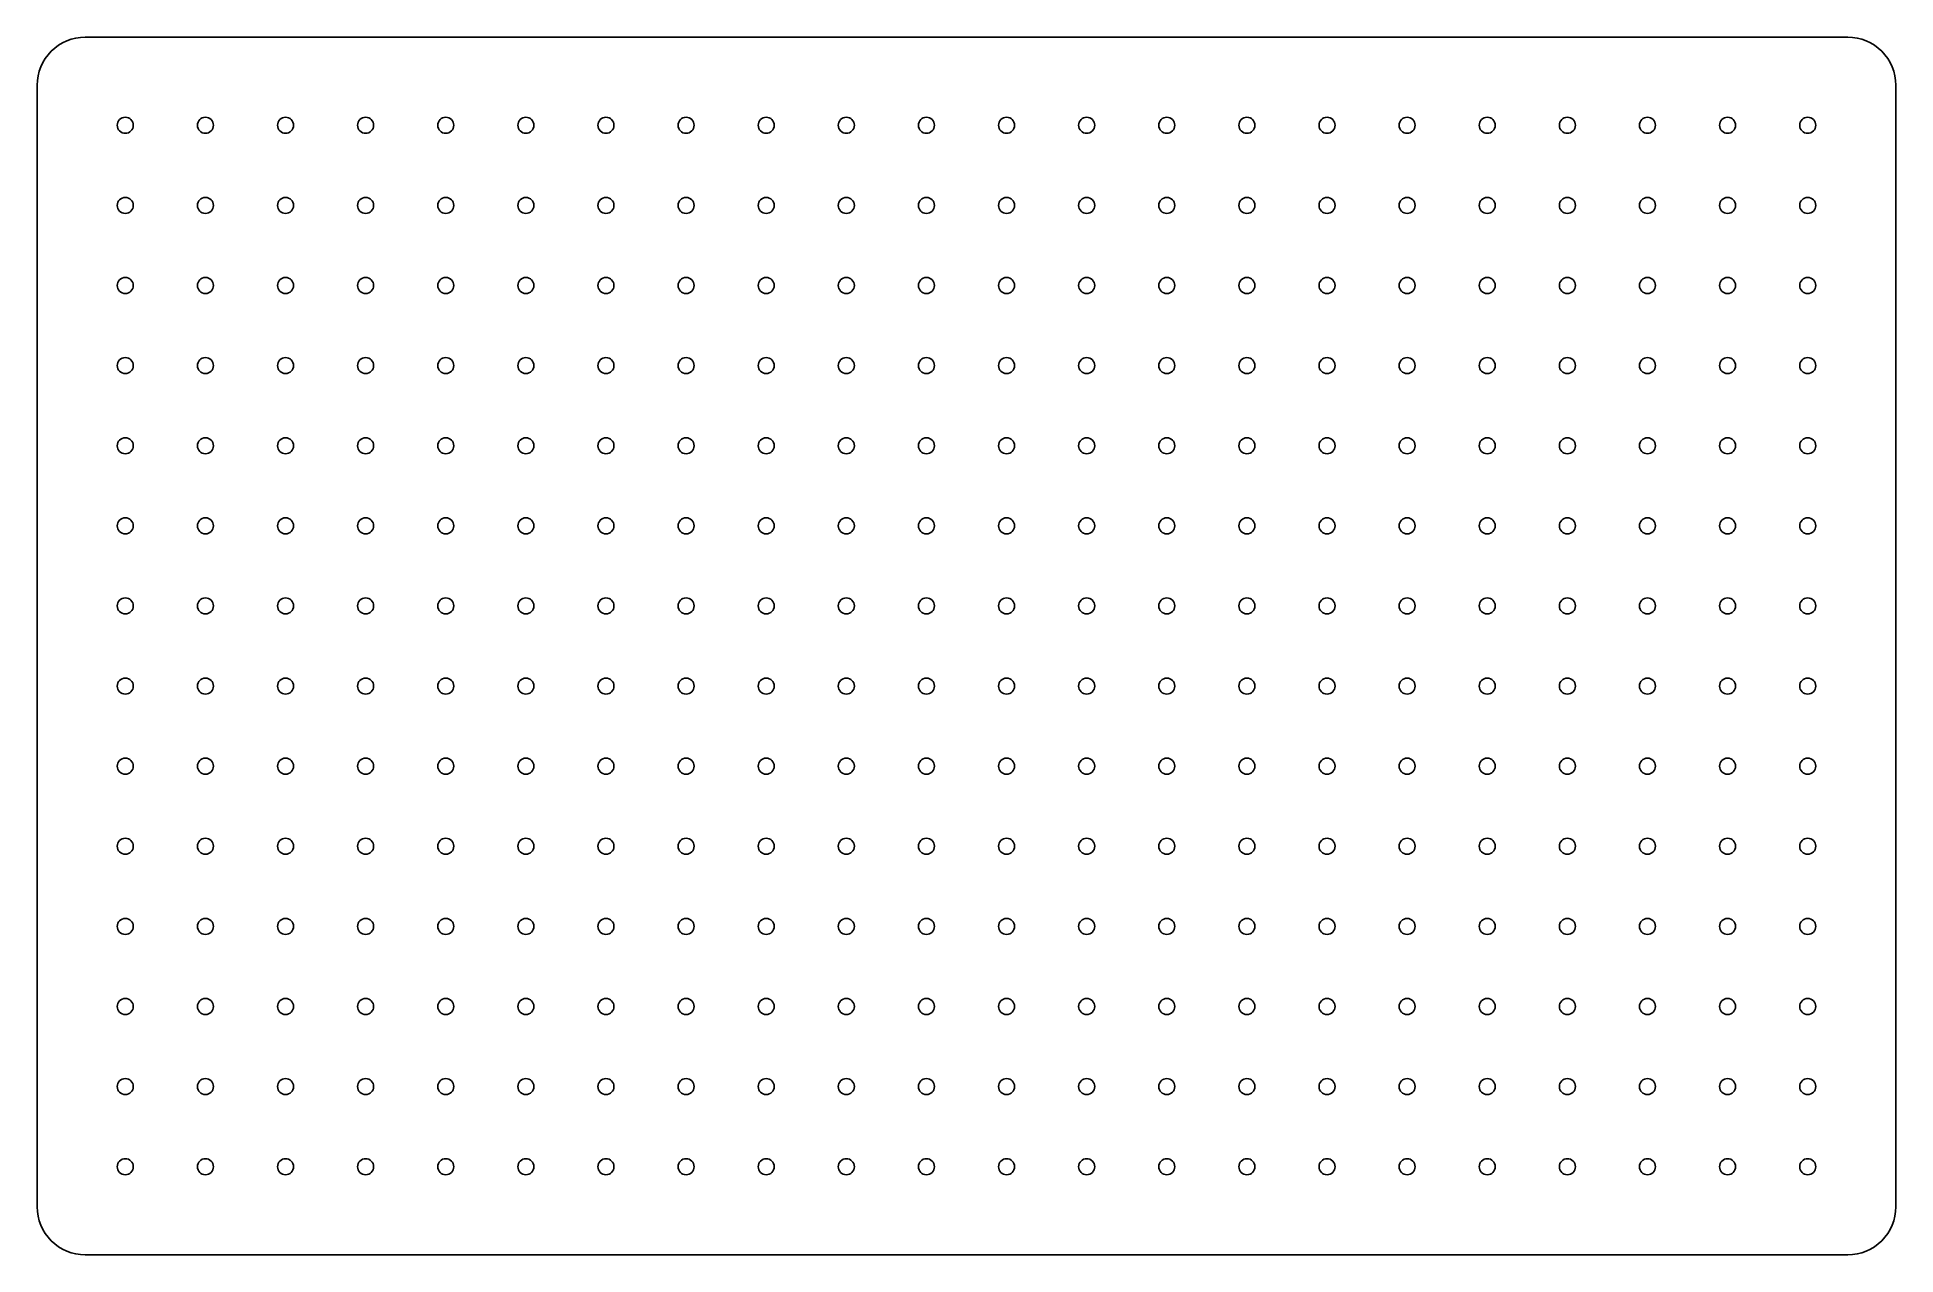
# Model space of a CAD drawing. Header units: millimetres. Extents: x 0 to 580, y 0 to 380.
import ezdxf

# ---------------------------------------------------------------- set-up
doc = ezdxf.new("R2010")
doc.units = ezdxf.units.MM
doc.layers.get('0').update_dxf_attribs({"linetype": 'CONTINUOUS'})

msp = doc.modelspace()

# ---------------------------------------------------------------- linework, layer by layer
msp.add_lwpolyline([(580, 15), (580, 365, 0.414214), (565, 380), (15, 380, 0.414214), (0, 365), (0, 15, 0.414214), (15, 0), (565, 0, 0.414214)], format="xyb", close=True)
for centre in [(27.5, 352.5), (52.5, 352.5), (77.5, 352.5), (102.5, 352.5), (127.5, 352.5), (152.5, 352.5), (177.5, 352.5), (202.5, 352.5), (227.5, 352.5), (252.5, 352.5), (277.5, 352.5), (302.5, 352.5), (327.5, 352.5), (352.5, 352.5), (377.5, 352.5), (402.5, 352.5), (427.5, 352.5), (452.5, 352.5), (477.5, 352.5), (502.5, 352.5), (527.5, 352.5), (552.5, 352.5), (27.5, 327.5), (52.5, 327.5), (77.5, 327.5), (102.5, 327.5), (127.5, 327.5), (152.5, 327.5), (177.5, 327.5), (202.5, 327.5), (227.5, 327.5), (252.5, 327.5), (277.5, 327.5), (302.5, 327.5), (327.5, 327.5), (352.5, 327.5), (377.5, 327.5), (402.5, 327.5), (427.5, 327.5), (452.5, 327.5), (477.5, 327.5), (502.5, 327.5), (527.5, 327.5), (552.5, 327.5), (27.5, 302.5), (52.5, 302.5), (77.5, 302.5), (102.5, 302.5), (127.5, 302.5), (152.5, 302.5), (177.5, 302.5), (202.5, 302.5), (227.5, 302.5), (252.5, 302.5), (277.5, 302.5), (302.5, 302.5), (327.5, 302.5), (352.5, 302.5), (377.5, 302.5), (402.5, 302.5), (427.5, 302.5), (452.5, 302.5), (477.5, 302.5), (502.5, 302.5), (527.5, 302.5), (552.5, 302.5), (27.5, 277.5), (52.5, 277.5), (77.5, 277.5), (102.5, 277.5), (127.5, 277.5), (152.5, 277.5), (177.5, 277.5), (202.5, 277.5), (227.5, 277.5), (252.5, 277.5), (277.5, 277.5), (302.5, 277.5), (327.5, 277.5), (352.5, 277.5), (377.5, 277.5), (402.5, 277.5), (427.5, 277.5), (452.5, 277.5), (477.5, 277.5), (502.5, 277.5), (527.5, 277.5), (552.5, 277.5), (27.5, 252.5), (52.5, 252.5), (77.5, 252.5), (102.5, 252.5), (127.5, 252.5), (152.5, 252.5), (177.5, 252.5), (202.5, 252.5), (227.5, 252.5), (252.5, 252.5), (277.5, 252.5), (302.5, 252.5), (327.5, 252.5), (352.5, 252.5), (377.5, 252.5), (402.5, 252.5), (427.5, 252.5), (452.5, 252.5), (477.5, 252.5), (502.5, 252.5), (527.5, 252.5), (552.5, 252.5), (27.5, 227.5), (52.5, 227.5), (77.5, 227.5), (102.5, 227.5), (127.5, 227.5), (152.5, 227.5), (177.5, 227.5), (202.5, 227.5), (227.5, 227.5), (252.5, 227.5), (277.5, 227.5), (302.5, 227.5), (327.5, 227.5), (352.5, 227.5), (377.5, 227.5), (402.5, 227.5), (427.5, 227.5), (452.5, 227.5), (477.5, 227.5), (502.5, 227.5), (527.5, 227.5), (552.5, 227.5), (27.5, 202.5), (52.5, 202.5), (77.5, 202.5), (102.5, 202.5), (127.5, 202.5), (152.5, 202.5), (177.5, 202.5), (202.5, 202.5), (227.5, 202.5), (252.5, 202.5), (277.5, 202.5), (302.5, 202.5), (327.5, 202.5), (352.5, 202.5), (377.5, 202.5), (402.5, 202.5), (427.5, 202.5), (452.5, 202.5), (477.5, 202.5), (502.5, 202.5), (527.5, 202.5), (552.5, 202.5), (27.5, 177.5), (52.5, 177.5), (77.5, 177.5), (102.5, 177.5), (127.5, 177.5), (152.5, 177.5), (177.5, 177.5), (202.5, 177.5), (227.5, 177.5), (252.5, 177.5), (277.5, 177.5), (302.5, 177.5), (327.5, 177.5), (352.5, 177.5), (377.5, 177.5), (402.5, 177.5), (427.5, 177.5), (452.5, 177.5), (477.5, 177.5), (502.5, 177.5), (527.5, 177.5), (552.5, 177.5), (27.5, 152.5), (52.5, 152.5), (77.5, 152.5), (102.5, 152.5), (127.5, 152.5), (152.5, 152.5), (177.5, 152.5), (202.5, 152.5), (227.5, 152.5), (252.5, 152.5), (277.5, 152.5), (302.5, 152.5), (327.5, 152.5), (352.5, 152.5), (377.5, 152.5), (402.5, 152.5), (427.5, 152.5), (452.5, 152.5), (477.5, 152.5), (502.5, 152.5), (527.5, 152.5), (552.5, 152.5), (27.5, 127.5), (52.5, 127.5), (77.5, 127.5), (102.5, 127.5), (127.5, 127.5), (152.5, 127.5), (177.5, 127.5), (202.5, 127.5), (227.5, 127.5), (252.5, 127.5), (277.5, 127.5), (302.5, 127.5), (327.5, 127.5), (352.5, 127.5), (377.5, 127.5), (402.5, 127.5), (427.5, 127.5), (452.5, 127.5), (477.5, 127.5), (502.5, 127.5), (527.5, 127.5), (552.5, 127.5), (27.5, 102.5), (52.5, 102.5), (77.5, 102.5), (102.5, 102.5), (127.5, 102.5), (152.5, 102.5), (177.5, 102.5), (202.5, 102.5), (227.5, 102.5), (252.5, 102.5), (277.5, 102.5), (302.5, 102.5), (327.5, 102.5), (352.5, 102.5), (377.5, 102.5), (402.5, 102.5), (427.5, 102.5), (452.5, 102.5), (477.5, 102.5), (502.5, 102.5), (527.5, 102.5), (552.5, 102.5), (27.5, 77.5), (52.5, 77.5), (77.5, 77.5), (102.5, 77.5), (127.5, 77.5), (152.5, 77.5), (177.5, 77.5), (202.5, 77.5), (227.5, 77.5), (252.5, 77.5), (277.5, 77.5), (302.5, 77.5), (327.5, 77.5), (352.5, 77.5), (377.5, 77.5), (402.5, 77.5), (427.5, 77.5), (452.5, 77.5), (477.5, 77.5), (502.5, 77.5), (527.5, 77.5), (552.5, 77.5), (27.5, 52.5), (52.5, 52.5), (77.5, 52.5), (102.5, 52.5), (127.5, 52.5), (152.5, 52.5), (177.5, 52.5), (202.5, 52.5), (227.5, 52.5), (252.5, 52.5), (277.5, 52.5), (302.5, 52.5), (327.5, 52.5), (352.5, 52.5), (377.5, 52.5), (402.5, 52.5), (427.5, 52.5), (452.5, 52.5), (477.5, 52.5), (502.5, 52.5), (527.5, 52.5), (552.5, 52.5), (27.5, 27.5), (52.5, 27.5), (77.5, 27.5), (102.5, 27.5), (127.5, 27.5), (152.5, 27.5), (177.5, 27.5), (202.5, 27.5), (227.5, 27.5), (252.5, 27.5), (277.5, 27.5), (302.5, 27.5), (327.5, 27.5), (352.5, 27.5), (377.5, 27.5), (402.5, 27.5), (427.5, 27.5), (452.5, 27.5), (477.5, 27.5), (502.5, 27.5), (527.5, 27.5), (552.5, 27.5)]:
    msp.add_circle(centre, 2.5)

doc.saveas('drawing.dxf')
